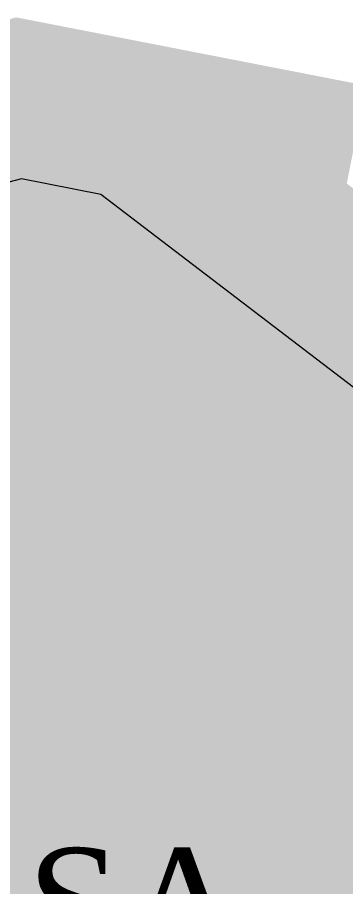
# Model space of a CAD drawing. Header units: metres. Extents: x 476631 to 477421, y 4483749 to 4484052.
# Drawn here: x 477205.22 to 477219.76, y 4484009.05 to 4484047.54 of the extents above; entities that cross this region are included whole.
import ezdxf

# ---------------------------------------------------------------- set-up
doc = ezdxf.new("R2010")
doc.units = ezdxf.units.M
for name, color, linetype, lineweight in [('serbest', 10, 'Continuous', 0), ('SM_SEMBOL', 18, 'Continuous', 0), ('TK_PARSEL', 1, 'Continuous', 0)]:
    doc.layers.add(name, color=color, linetype=linetype, lineweight=lineweight)
doc.styles.get("Standard").update_dxf_attribs({"font": 'TimesNewRoman.ttf'})

msp = doc.modelspace()

# ---------------------------------------------------------------- hatches: boundary and pattern name
at = {"layer": 'serbest', "true_color": 0x636466}
h = msp.add_hatch(color=251, dxfattribs=at)
h.dxf.hatch_style = 1
h.paths.add_polyline_path([(477205.399, 4484040.397), (477208.918, 4484039.704), (477219.864, 4484040.429), (477219.998, 4484041.109), (477220.67, 4484044.524), (477205.168, 4484047.542), (477184.501, 4484041.911), (477150.233, 4484040.899), (477140.853, 4484034.513), (477157.573, 4484032.651), (477185.707, 4484035.073)])
at = {"layer": 'serbest'}
h = msp.add_hatch(color=5, dxfattribs=at)
h.dxf.hatch_style = 1
h.paths.add_polyline_path([(477243.593, 4484013.192), (477208.918, 4484039.704), (477205.399, 4484040.397), (477185.707, 4484035.073), (477157.573, 4484032.651), (477153.945, 4484027.326), (477154.478, 4484001.971), (477157.253, 4483996.215), (477167.809, 4483982.032), (477201.89, 4483967.722), (477206.638, 4483967.043)])
at = {"layer": 'serbest', "true_color": 0x636466}
h = msp.add_hatch(color=251, dxfattribs=at)
h.dxf.hatch_style = 1
h.paths.add_polyline_path([(477249.155, 4484008.939), (477252.003, 4484015.572), (477219.816, 4484040.182), (477219.864, 4484040.429), (477208.918, 4484039.704), (477243.593, 4484013.192), (477206.638, 4483967.043), (477214.419, 4483965.561)])

# ---------------------------------------------------------------- linework, layer by layer
at = {"layer": 'TK_PARSEL'}
for p, q in [((477205.399, 4484040.397, 218.1), (477185.707, 4484035.073, 218.1)), ((477208.918, 4484039.704, 218.1), (477205.399, 4484040.397, 218.1)), ((477243.593, 4484013.192, 218.1), (477208.918, 4484039.704, 218.1))]:
    msp.add_line(p, q, dxfattribs=at)

# ---------------------------------------------------------------- texts
at = {"layer": 'SM_SEMBOL', "color": 9, "lineweight": 0, "true_color": 0xc7c8ca}
msp.add_text('NOVA ARSA', height=5, rotation=359.8073, dxfattribs=at).set_placement((477171.44, 4484005.882))

doc.saveas('drawing.dxf')
